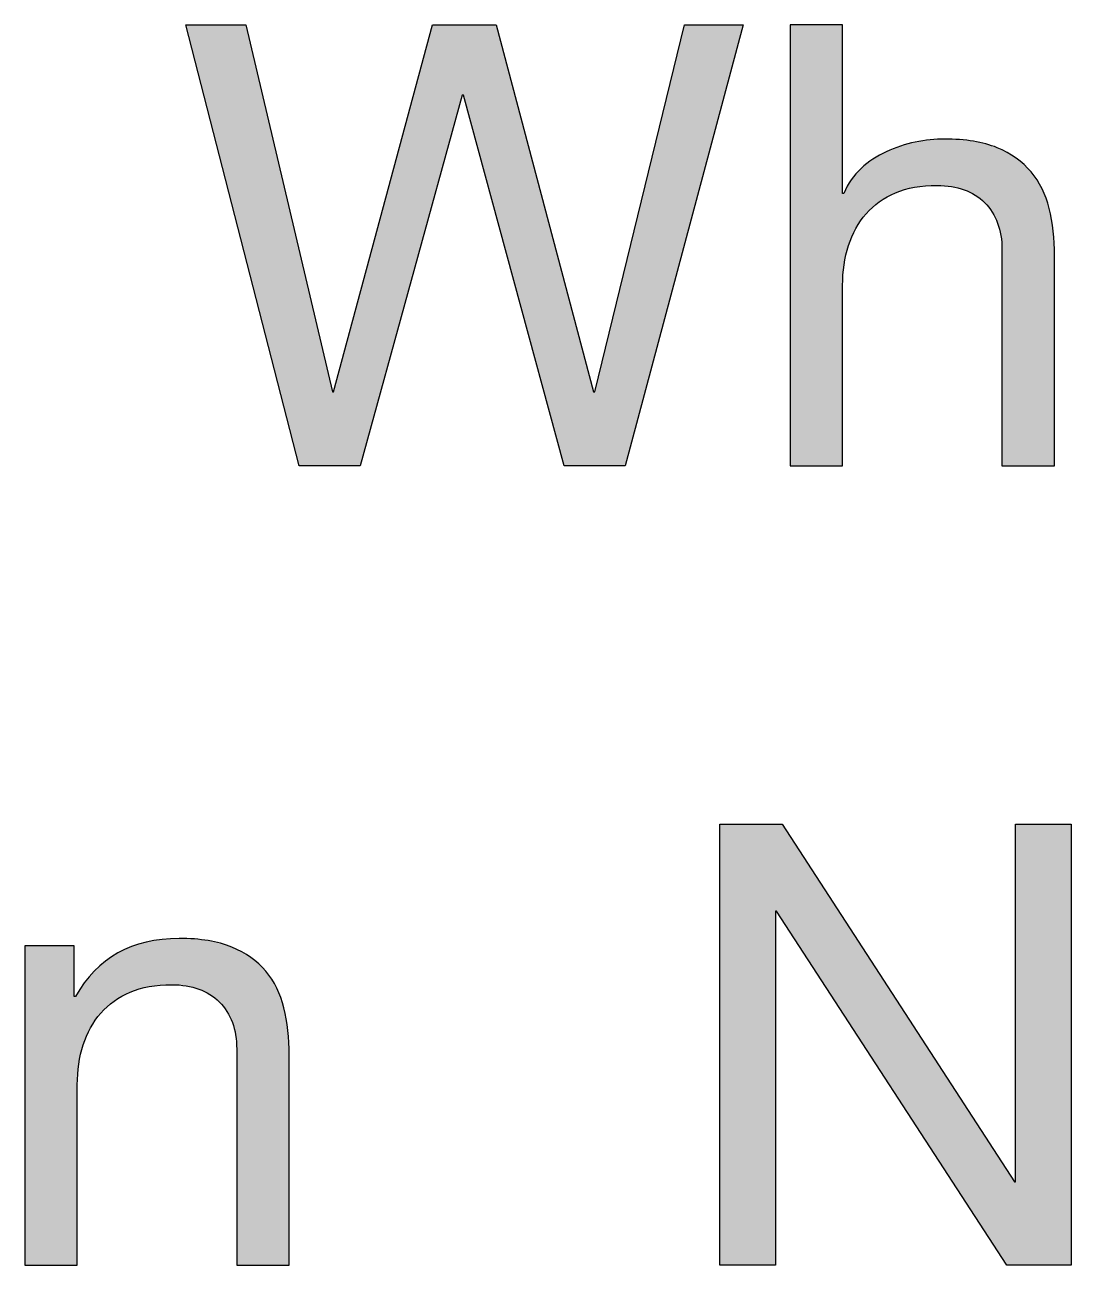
# Paper-space layout 'A3mask (portrait)' of a CAD drawing. Extents: x 0 to 277, y 0 to 394.
# Drawn here: x 204.07 to 207.49, y 29.013 to 33.067 of the extents above; entities that cross this region are included whole.
import ezdxf
from ezdxf.enums import TextEntityAlignment as Align

# ---------------------------------------------------------------- set-up
doc = ezdxf.new("R2010")
doc.units = 0
doc.layers.get('0').update_dxf_attribs({"linetype": 'CONTINUOUS'})
doc.layers.get('Defpoints').update_dxf_attribs({"linetype": 'CONTINUOUS'})
doc.layers.add('JPP_Mask', color=7, linetype='CONTINUOUS')
doc.styles.add('JPP', font='arial.ttf')

# ---------------------------------------------------------------- blocks, each defined once
blk = doc.blocks.new('A3mask (portrait)')
at = {"true_color": 0x004a91}
for points in [[(206.4182, 33.0666), (206.2266, 33.0666), (205.9337, 31.8674), (205.9297, 31.8674), (205.6108, 33.0666), (205.4027, 33.0666), (205.0799, 31.8674), (205.0757, 31.8674), (204.7932, 33.0666), (204.5972, 33.0666), (204.9667, 31.6252), (205.1666, 31.6252), (205.4997, 32.8365), (205.5039, 32.8365), (205.8328, 31.6252), (206.0327, 31.6252)], [(207.4905, 30.454), (207.3086, 30.454), (207.3086, 29.2851), (207.3047, 29.2851), (206.5455, 30.454), (206.3417, 30.454), (206.3417, 29.0125), (206.5235, 29.0125), (206.5235, 30.1692), (206.5274, 30.1692), (207.2806, 29.0125), (207.4905, 29.0125)]]:
    blk.add_hatch(color=154, dxfattribs=at).paths.add_polyline_path(points)
h = blk.add_hatch(color=154, dxfattribs=at)
edge = h.paths.add_edge_path()
edge.add_spline(control_points=[(206.8202, 32.4488), (206.8457, 32.4785), (206.8777, 32.5013), (206.916, 32.5175)], knot_values=[16, 16, 16, 16, 17, 17, 17, 17], degree=3, periodic=0)
edge.add_spline(control_points=[(206.916, 32.5175), (206.9542, 32.5337), (206.9997, 32.5417), (207.0523, 32.5417)], knot_values=[15, 15, 15, 15, 16, 16, 16, 16], degree=3, periodic=0)
edge.add_spline(control_points=[(207.0523, 32.5417), (207.1182, 32.5417), (207.1699, 32.5229), (207.2077, 32.4852)], knot_values=[14, 14, 14, 14, 15, 15, 15, 15], degree=3, periodic=0)
edge.add_spline(control_points=[(207.2077, 32.4852), (207.2453, 32.4475), (207.2643, 32.3964), (207.2643, 32.3318)], knot_values=[13, 13, 13, 13, 14, 14, 14, 14], degree=3, periodic=0)
edge.add_spline(control_points=[(207.2643, 32.3318), (207.2643, 32.3318), (207.2643, 31.6252), (207.2643, 31.6252), (207.2643, 31.6252), (207.3072, 31.6252), (207.35, 31.6252)], knot_values=[11.5, 11.5, 11.5, 11.5, 12.5, 12.5, 12.5, 13, 13, 13, 13], degree=3, periodic=0)
edge.add_spline(control_points=[(207.35, 31.6252), (207.3929, 31.6252), (207.4357, 31.6252), (207.4357, 31.6252), (207.4357, 31.6252), (207.4357, 31.7968), (207.4357, 31.9684)], knot_values=[10.5, 10.5, 10.5, 10.5, 11, 11, 11, 11.5, 11.5, 11.5, 11.5], degree=3, periodic=0)
edge.add_spline(control_points=[(207.4357, 31.9684), (207.4357, 32.14), (207.4357, 32.3116), (207.4357, 32.3116), (207.4357, 32.3681), (207.4302, 32.4196), (207.4186, 32.466)], knot_values=[9, 9, 9, 9, 9.5, 9.5, 9.5, 10.5, 10.5, 10.5, 10.5], degree=3, periodic=0)
edge.add_spline(control_points=[(207.4186, 32.466), (207.4072, 32.5125), (207.3873, 32.5525), (207.3592, 32.5861)], knot_values=[8, 8, 8, 8, 9, 9, 9, 9], degree=3, periodic=0)
edge.add_spline(control_points=[(207.3592, 32.5861), (207.3309, 32.6197), (207.2938, 32.646), (207.2481, 32.6649), (207.2024, 32.6838), (207.1451, 32.6932), (207.0765, 32.6932)], knot_values=[6, 6, 6, 6, 7, 7, 7, 8, 8, 8, 8], degree=3, periodic=0)
edge.add_spline(control_points=[(207.0765, 32.6932), (207.0456, 32.6932), (207.0136, 32.6898), (206.9807, 32.6831)], knot_values=[5, 5, 5, 5, 6, 6, 6, 6], degree=3, periodic=0)
edge.add_spline(control_points=[(206.9807, 32.6831), (206.9475, 32.6763), (206.916, 32.6659), (206.8858, 32.6518)], knot_values=[4, 4, 4, 4, 5, 5, 5, 5], degree=3, periodic=0)
edge.add_spline(control_points=[(206.8858, 32.6518), (206.8554, 32.6376), (206.828, 32.6194), (206.8039, 32.5972)], knot_values=[3, 3, 3, 3, 4, 4, 4, 4], degree=3, periodic=0)
edge.add_spline(control_points=[(206.8039, 32.5972), (206.7798, 32.575), (206.7608, 32.5477), (206.7473, 32.5155)], knot_values=[2, 2, 2, 2, 3, 3, 3, 3], degree=3, periodic=0)
edge.add_spline(control_points=[(206.7434, 32.5155), (206.7434, 32.5155), (206.7434, 32.6533), (206.7434, 32.791)], knot_values=[0.5, 0.5, 0.5, 0.5, 1, 1, 1, 1], degree=3, periodic=0)
edge.add_spline(control_points=[(206.7434, 32.791), (206.7434, 32.9288), (206.7434, 33.0666), (206.7434, 33.0666), (206.7434, 33.0666), (206.7327, 33.0666), (206.7166, 33.0666)], knot_values=[22.749965, 22.749965, 22.749965, 22.749965, 23.249965, 23.249965, 23.249965, 23.5, 23.5, 23.5, 23.5], degree=3, periodic=0)
edge.add_spline(control_points=[(206.7166, 33.0666), (206.7005, 33.0666), (206.679, 33.0666), (206.6576, 33.0666)], knot_values=[22.49997, 22.49997, 22.49997, 22.49997, 22.749965, 22.749965, 22.749965, 22.749965], degree=3, periodic=0)
edge.add_spline(control_points=[(206.6576, 33.0666), (206.6468, 33.0666), (206.6361, 33.0666), (206.626, 33.0666)], knot_values=[22.374972, 22.374972, 22.374972, 22.374972, 22.49997, 22.49997, 22.49997, 22.49997], degree=3, periodic=0)
edge.add_spline(control_points=[(206.626, 33.0666), (206.616, 33.0666), (206.6066, 33.0666), (206.5986, 33.0666)], knot_values=[22.249975, 22.249975, 22.249975, 22.249975, 22.374972, 22.374972, 22.374972, 22.374972], degree=3, periodic=0)
edge.add_spline(control_points=[(206.5986, 33.0666), (206.5945, 33.0666), (206.5908, 33.0666), (206.5876, 33.0666)], knot_values=[22.187476, 22.187476, 22.187476, 22.187476, 22.249975, 22.249975, 22.249975, 22.249975], degree=3, periodic=0)
edge.add_spline(control_points=[(206.5876, 33.0666), (206.5843, 33.0666), (206.5815, 33.0666), (206.5791, 33.0666)], knot_values=[22.124977, 22.124977, 22.124977, 22.124977, 22.187476, 22.187476, 22.187476, 22.187476], degree=3, periodic=0)
edge.add_spline(control_points=[(206.5717, 33.0666), (206.5717, 33.0666), (206.5717, 33.0666), (206.5717, 33.0666), (206.5717, 33.0666), (206.5717, 33.0666), (206.5717, 33.0666)], knot_values=[21.99998, 21.99998, 21.99998, 21.99998, 22.001425, 22.001425, 22.001425, 22.001445, 22.001445, 22.001445, 22.001445], degree=3, periodic=0)
edge.add_spline(control_points=[(206.5717, 33.0666), (206.5717, 33.0666), (206.5717, 32.7062), (206.5717, 32.3459)], knot_values=[21.49999, 21.49999, 21.49999, 21.49999, 21.99998, 21.99998, 21.99998, 21.99998], degree=3, periodic=0)
edge.add_spline(control_points=[(206.5717, 32.3459), (206.5717, 31.9855), (206.5717, 31.6252), (206.5717, 31.6252), (206.5717, 31.6252), (206.5717, 31.6252), (206.5717, 31.6252)], knot_values=[20.999023, 20.999023, 20.999023, 20.999023, 21.499013, 21.499013, 21.499013, 21.49999, 21.49999, 21.49999, 21.49999], degree=3, periodic=0)
edge.add_spline(control_points=[(206.5791, 31.6252), (206.5815, 31.6252), (206.5843, 31.6252), (206.5876, 31.6252)], knot_values=[20.812504, 20.812504, 20.812504, 20.812504, 20.875002, 20.875002, 20.875002, 20.875002], degree=3, periodic=0)
edge.add_spline(control_points=[(206.5876, 31.6252), (206.5909, 31.6252), (206.5945, 31.6252), (206.5986, 31.6252)], knot_values=[20.750005, 20.750005, 20.750005, 20.750005, 20.812504, 20.812504, 20.812504, 20.812504], degree=3, periodic=0)
edge.add_spline(control_points=[(206.5986, 31.6252), (206.6066, 31.6252), (206.616, 31.6252), (206.626, 31.6252)], knot_values=[20.625007, 20.625007, 20.625007, 20.625007, 20.750005, 20.750005, 20.750005, 20.750005], degree=3, periodic=0)
edge.add_spline(control_points=[(206.626, 31.6252), (206.6361, 31.6252), (206.6468, 31.6252), (206.6576, 31.6252)], knot_values=[20.50001, 20.50001, 20.50001, 20.50001, 20.625008, 20.625008, 20.625008, 20.625008], degree=3, periodic=0)
edge.add_spline(control_points=[(206.6576, 31.6252), (206.679, 31.6252), (206.7005, 31.6252), (206.7166, 31.6252)], knot_values=[20.250015, 20.250015, 20.250015, 20.250015, 20.50001, 20.50001, 20.50001, 20.50001], degree=3, periodic=0)
edge.add_spline(control_points=[(206.7166, 31.6252), (206.7327, 31.6252), (206.7434, 31.6252), (206.7434, 31.6252), (206.7434, 31.6252), (206.7434, 31.6252), (206.7434, 31.6252)], knot_values=[19.999532, 19.999532, 19.999532, 19.999532, 20.249547, 20.249547, 20.249547, 20.250015, 20.250015, 20.250015, 20.250015], degree=3, periodic=0)
edge.add_spline(control_points=[(206.7434, 31.6318), (206.7434, 31.6339), (206.7434, 31.6366), (206.7434, 31.6397)], knot_values=[19.906272, 19.906272, 19.906272, 19.906272, 19.937521, 19.937521, 19.937521, 19.937521], degree=3, periodic=0)
edge.add_spline(control_points=[(206.7434, 31.6397), (206.7434, 31.6429), (206.7434, 31.6465), (206.7434, 31.6505)], knot_values=[19.875022, 19.875022, 19.875022, 19.875022, 19.906272, 19.906272, 19.906272, 19.906272], degree=3, periodic=0)
edge.add_spline(control_points=[(206.7434, 31.6505), (206.7434, 31.6585), (206.7434, 31.6683), (206.7434, 31.6796)], knot_values=[19.812524, 19.812524, 19.812524, 19.812524, 19.875022, 19.875022, 19.875022, 19.875022], degree=3, periodic=0)
edge.add_spline(control_points=[(206.7434, 31.6796), (206.7434, 31.6908), (206.7434, 31.7034), (206.7434, 31.7173)], knot_values=[19.750025, 19.750025, 19.750025, 19.750025, 19.812524, 19.812524, 19.812524, 19.812524], degree=3, periodic=0)
edge.add_spline(control_points=[(206.7434, 31.7173), (206.7434, 31.7449), (206.7434, 31.7771), (206.7434, 31.8117)], knot_values=[19.625028, 19.625028, 19.625028, 19.625028, 19.750025, 19.750025, 19.750025, 19.750025], degree=3, periodic=0)
edge.add_spline(control_points=[(206.7434, 31.8117), (206.7434, 31.8462), (206.7434, 31.883), (206.7434, 31.9199)], knot_values=[19.50003, 19.50003, 19.50003, 19.50003, 19.625028, 19.625028, 19.625028, 19.625028], degree=3, periodic=0)
edge.add_spline(control_points=[(206.7434, 31.9199), (206.7434, 31.9936), (206.7434, 32.0673), (206.7434, 32.1225)], knot_values=[19.250035, 19.250035, 19.250035, 19.250035, 19.50003, 19.50003, 19.50003, 19.50003], degree=3, periodic=0)
edge.add_spline(control_points=[(206.7434, 32.1225), (206.7434, 32.1778), (206.7434, 32.2147), (206.7434, 32.2147), (206.7434, 32.2617), (206.7496, 32.3052), (206.7626, 32.3449)], knot_values=[18, 18, 18, 18, 18.250035, 18.250035, 18.250035, 19.250035, 19.250035, 19.250035, 19.250035], degree=3, periodic=0)
edge.add_spline(control_points=[(206.7626, 32.3449), (206.7754, 32.3846), (206.7944, 32.4192), (206.8202, 32.4488)], knot_values=[17, 17, 17, 17, 18, 18, 18, 18], degree=3, periodic=0)
h = blk.add_hatch(color=154, dxfattribs=at)
edge = h.paths.add_edge_path()
edge.add_spline(control_points=[(204.9173, 29.8533), (204.9059, 29.8997), (204.886, 29.9398), (204.8579, 29.9735)], knot_values=[5, 5, 5, 5, 6, 6, 6, 6], degree=3, periodic=0)
edge.add_spline(control_points=[(204.8579, 29.9735), (204.8296, 30.0071), (204.7925, 30.0333), (204.7468, 30.0523)], knot_values=[4, 4, 4, 4, 5, 5, 5, 5], degree=3, periodic=0)
edge.add_spline(control_points=[(204.7468, 30.0523), (204.7011, 30.0711), (204.6438, 30.0804), (204.5752, 30.0804)], knot_values=[3, 3, 3, 3, 4, 4, 4, 4], degree=3, periodic=0)
edge.add_spline(control_points=[(204.5752, 30.0804), (204.4204, 30.0804), (204.3073, 30.0173), (204.2361, 29.8907)], knot_values=[2, 2, 2, 2, 3, 3, 3, 3], degree=3, periodic=0)
edge.add_spline(control_points=[(204.2319, 29.8907), (204.2319, 29.8907), (204.2319, 29.9321), (204.2319, 29.9735)], knot_values=[0.5, 0.5, 0.5, 0.5, 1, 1, 1, 1], degree=3, periodic=0)
edge.add_spline(control_points=[(204.2319, 29.9735), (204.2319, 30.0149), (204.2319, 30.0563), (204.2319, 30.0563), (204.2319, 30.0563), (204.2218, 30.0563), (204.2066, 30.0563)], knot_values=[19.749965, 19.749965, 19.749965, 19.749965, 20.249965, 20.249965, 20.249965, 20.5, 20.5, 20.5, 20.5], degree=3, periodic=0)
edge.add_spline(control_points=[(204.2066, 30.0563), (204.1915, 30.0563), (204.1713, 30.0563), (204.1512, 30.0563)], knot_values=[19.49997, 19.49997, 19.49997, 19.49997, 19.749965, 19.749965, 19.749965, 19.749965], degree=3, periodic=0)
edge.add_spline(control_points=[(204.1512, 30.0563), (204.1411, 30.0563), (204.131, 30.0563), (204.1215, 30.0563)], knot_values=[19.374972, 19.374972, 19.374972, 19.374972, 19.49997, 19.49997, 19.49997, 19.49997], degree=3, periodic=0)
edge.add_spline(control_points=[(204.1215, 30.0563), (204.1121, 30.0563), (204.1032, 30.0563), (204.0957, 30.0563)], knot_values=[19.249975, 19.249975, 19.249975, 19.249975, 19.374972, 19.374972, 19.374972, 19.374972], degree=3, periodic=0)
edge.add_spline(control_points=[(204.0957, 30.0563), (204.0919, 30.0563), (204.0884, 30.0563), (204.0853, 30.0563)], knot_values=[19.187476, 19.187476, 19.187476, 19.187476, 19.249975, 19.249975, 19.249975, 19.249975], degree=3, periodic=0)
edge.add_spline(control_points=[(204.0853, 30.0563), (204.0823, 30.0563), (204.0796, 30.0563), (204.0774, 30.0563)], knot_values=[19.124977, 19.124977, 19.124977, 19.124977, 19.187476, 19.187476, 19.187476, 19.187476], degree=3, periodic=0)
edge.add_spline(control_points=[(204.0704, 30.0563), (204.0704, 30.0563), (204.0704, 30.0563), (204.0704, 30.0563), (204.0704, 30.0563), (204.0704, 30.0563), (204.0704, 30.0563)], knot_values=[18.99998, 18.99998, 18.99998, 18.99998, 19.001425, 19.001425, 19.001425, 19.001445, 19.001445, 19.001445, 19.001445], degree=3, periodic=0)
edge.add_spline(control_points=[(204.0704, 30.0563), (204.0704, 30.0563), (204.0704, 29.7953), (204.0704, 29.5344)], knot_values=[18.49999, 18.49999, 18.49999, 18.49999, 18.99998, 18.99998, 18.99998, 18.99998], degree=3, periodic=0)
edge.add_spline(control_points=[(204.0704, 29.5344), (204.0704, 29.2735), (204.0704, 29.0125), (204.0704, 29.0125), (204.0704, 29.0125), (204.0704, 29.0125), (204.0704, 29.0125)], knot_values=[17.999023, 17.999023, 17.999023, 17.999023, 18.499013, 18.499013, 18.499013, 18.49999, 18.49999, 18.49999, 18.49999], degree=3, periodic=0)
edge.add_spline(control_points=[(204.0747, 29.0125), (204.0756, 29.0125), (204.0766, 29.0125), (204.0778, 29.0125)], knot_values=[17.875002, 17.875002, 17.875002, 17.875002, 17.906252, 17.906252, 17.906252, 17.906252], degree=3, periodic=0)
edge.add_spline(control_points=[(204.0778, 29.0125), (204.0802, 29.0125), (204.083, 29.0125), (204.0863, 29.0125)], knot_values=[17.812504, 17.812504, 17.812504, 17.812504, 17.875002, 17.875002, 17.875002, 17.875002], degree=3, periodic=0)
edge.add_spline(control_points=[(204.0863, 29.0125), (204.0895, 29.0125), (204.0932, 29.0125), (204.0973, 29.0125)], knot_values=[17.750005, 17.750005, 17.750005, 17.750005, 17.812504, 17.812504, 17.812504, 17.812504], degree=3, periodic=0)
edge.add_spline(control_points=[(204.0973, 29.0125), (204.1053, 29.0125), (204.1147, 29.0125), (204.1247, 29.0125)], knot_values=[17.625007, 17.625007, 17.625007, 17.625007, 17.750005, 17.750005, 17.750005, 17.750005], degree=3, periodic=0)
edge.add_spline(control_points=[(204.1247, 29.0125), (204.1348, 29.0125), (204.1455, 29.0125), (204.1563, 29.0125)], knot_values=[17.50001, 17.50001, 17.50001, 17.50001, 17.625008, 17.625008, 17.625008, 17.625008], degree=3, periodic=0)
edge.add_spline(control_points=[(204.1563, 29.0125), (204.1777, 29.0125), (204.1992, 29.0125), (204.2153, 29.0125)], knot_values=[17.250015, 17.250015, 17.250015, 17.250015, 17.50001, 17.50001, 17.50001, 17.50001], degree=3, periodic=0)
edge.add_spline(control_points=[(204.2153, 29.0125), (204.2314, 29.0125), (204.2421, 29.0125), (204.2421, 29.0125), (204.2421, 29.0125), (204.2421, 29.0125), (204.2421, 29.0125)], knot_values=[16.999532, 16.999532, 16.999532, 16.999532, 17.249547, 17.249547, 17.249547, 17.250015, 17.250015, 17.250015, 17.250015], degree=3, periodic=0)
edge.add_spline(control_points=[(204.2421, 29.0163), (204.2421, 29.0171), (204.2421, 29.0181), (204.2421, 29.0191)], knot_values=[16.937521, 16.937521, 16.937521, 16.937521, 16.953146, 16.953146, 16.953146, 16.953146], degree=3, periodic=0)
edge.add_spline(control_points=[(204.2421, 29.0191), (204.2421, 29.0213), (204.2421, 29.024), (204.2421, 29.0271)], knot_values=[16.906272, 16.906272, 16.906272, 16.906272, 16.937521, 16.937521, 16.937521, 16.937521], degree=3, periodic=0)
edge.add_spline(control_points=[(204.2421, 29.0271), (204.2421, 29.0302), (204.2421, 29.0338), (204.2421, 29.0379)], knot_values=[16.875022, 16.875022, 16.875022, 16.875022, 16.906272, 16.906272, 16.906272, 16.906272], degree=3, periodic=0)
edge.add_spline(control_points=[(204.2421, 29.0379), (204.2421, 29.0459), (204.2421, 29.0557), (204.2421, 29.0669)], knot_values=[16.812524, 16.812524, 16.812524, 16.812524, 16.875022, 16.875022, 16.875022, 16.875022], degree=3, periodic=0)
edge.add_spline(control_points=[(204.2421, 29.0669), (204.2421, 29.0782), (204.2421, 29.0908), (204.2421, 29.1046)], knot_values=[16.750025, 16.750025, 16.750025, 16.750025, 16.812524, 16.812524, 16.812524, 16.812524], degree=3, periodic=0)
edge.add_spline(control_points=[(204.2421, 29.1046), (204.2421, 29.1323), (204.2421, 29.1645), (204.2421, 29.1991)], knot_values=[16.625028, 16.625028, 16.625028, 16.625028, 16.750025, 16.750025, 16.750025, 16.750025], degree=3, periodic=0)
edge.add_spline(control_points=[(204.2421, 29.1991), (204.2421, 29.2336), (204.2421, 29.2705), (204.2421, 29.3073)], knot_values=[16.50003, 16.50003, 16.50003, 16.50003, 16.625028, 16.625028, 16.625028, 16.625028], degree=3, periodic=0)
edge.add_spline(control_points=[(204.2421, 29.3073), (204.2421, 29.381), (204.2421, 29.4547), (204.2421, 29.51)], knot_values=[16.250035, 16.250035, 16.250035, 16.250035, 16.50003, 16.50003, 16.50003, 16.50003], degree=3, periodic=0)
edge.add_spline(control_points=[(204.2421, 29.51), (204.2421, 29.5653), (204.2421, 29.6021), (204.2421, 29.6021), (204.2421, 29.6492), (204.2483, 29.6926), (204.2613, 29.7323)], knot_values=[15, 15, 15, 15, 15.250035, 15.250035, 15.250035, 16.250035, 16.250035, 16.250035, 16.250035], degree=3, periodic=0)
edge.add_spline(control_points=[(204.2613, 29.7323), (204.2741, 29.7719), (204.2931, 29.8067), (204.3189, 29.8362)], knot_values=[14, 14, 14, 14, 15, 15, 15, 15], degree=3, periodic=0)
edge.add_spline(control_points=[(204.3189, 29.8362), (204.3444, 29.8659), (204.3764, 29.8888), (204.4146, 29.9048)], knot_values=[13, 13, 13, 13, 14, 14, 14, 14], degree=3, periodic=0)
edge.add_spline(control_points=[(204.4146, 29.9048), (204.4529, 29.9211), (204.4984, 29.9292), (204.551, 29.9292)], knot_values=[12, 12, 12, 12, 13, 13, 13, 13], degree=3, periodic=0)
edge.add_spline(control_points=[(204.551, 29.9292), (204.6169, 29.9292), (204.6686, 29.9102), (204.7064, 29.8726)], knot_values=[11, 11, 11, 11, 12, 12, 12, 12], degree=3, periodic=0)
edge.add_spline(control_points=[(204.7064, 29.8726), (204.744, 29.8348), (204.763, 29.7837), (204.763, 29.719)], knot_values=[10, 10, 10, 10, 11, 11, 11, 11], degree=3, periodic=0)
edge.add_spline(control_points=[(204.763, 29.719), (204.763, 29.719), (204.763, 29.0125), (204.763, 29.0125), (204.763, 29.0125), (204.8059, 29.0125), (204.8487, 29.0125)], knot_values=[8.5, 8.5, 8.5, 8.5, 9.5, 9.5, 9.5, 10, 10, 10, 10], degree=3, periodic=0)
edge.add_spline(control_points=[(204.8487, 29.0125), (204.8916, 29.0125), (204.9344, 29.0125), (204.9344, 29.0125), (204.9344, 29.0125), (204.9344, 29.1841), (204.9344, 29.3557)], knot_values=[7.5, 7.5, 7.5, 7.5, 8, 8, 8, 8.5, 8.5, 8.5, 8.5], degree=3, periodic=0)
edge.add_spline(control_points=[(204.9344, 29.3557), (204.9344, 29.5273), (204.9344, 29.6989), (204.9344, 29.6989), (204.9344, 29.7555), (204.9289, 29.8069), (204.9173, 29.8533)], knot_values=[6, 6, 6, 6, 6.5, 6.5, 6.5, 7.5, 7.5, 7.5, 7.5], degree=3, periodic=0)
at = {"layer": 'Defpoints', "color": 154, "true_color": 0x004a91}
for points in [[(205.8328, 31.6252), (205.5039, 32.8365), (205.4997, 32.8365), (205.1666, 31.6252), (204.9667, 31.6252), (204.5972, 33.0666), (204.7932, 33.0666), (205.0757, 31.8674), (205.0799, 31.8674), (205.4027, 33.0666), (205.6108, 33.0666), (205.9297, 31.8674), (205.9337, 31.8674), (206.2266, 33.0666), (206.4182, 33.0666), (206.0327, 31.6252), (205.8328, 31.6252)], [(206.5455, 30.454), (207.3047, 29.2851), (207.3086, 29.2851), (207.3086, 30.454), (207.4905, 30.454), (207.4905, 29.0125), (207.2806, 29.0125), (206.5274, 30.1692), (206.5235, 30.1692), (206.5235, 29.0125), (206.3417, 29.0125), (206.3417, 30.454), (206.5455, 30.454)]]:
    blk.add_lwpolyline(points, dxfattribs=at)
for points, knots in [([(206.7434, 33.0666), (206.7434, 33.0666), (206.7434, 32.5155), (206.7434, 32.5155), (206.7434, 32.5155), (206.7473, 32.5155), (206.7473, 32.5155), (206.7608, 32.5477), (206.7798, 32.575), (206.8039, 32.5972), (206.828, 32.6194), (206.8554, 32.6376), (206.8858, 32.6518), (206.916, 32.6659), (206.9475, 32.6763), (206.9807, 32.6831), (207.0136, 32.6898), (207.0456, 32.6932), (207.0765, 32.6932), (207.1451, 32.6932), (207.2024, 32.6838), (207.2481, 32.6649), (207.2938, 32.646), (207.3309, 32.6197), (207.3592, 32.5861), (207.3873, 32.5525), (207.4072, 32.5125), (207.4186, 32.466), (207.4302, 32.4196), (207.4357, 32.3681), (207.4357, 32.3116), (207.4357, 32.3116), (207.4357, 31.6252), (207.4357, 31.6252), (207.4357, 31.6252), (207.2643, 31.6252), (207.2643, 31.6252), (207.2643, 31.6252), (207.2643, 32.3318), (207.2643, 32.3318), (207.2643, 32.3964), (207.2453, 32.4475), (207.2077, 32.4852), (207.1699, 32.5229), (207.1182, 32.5417), (207.0523, 32.5417), (206.9997, 32.5417), (206.9542, 32.5337), (206.916, 32.5175), (206.8777, 32.5013), (206.8457, 32.4785), (206.8202, 32.4488), (206.7944, 32.4192), (206.7754, 32.3846), (206.7626, 32.3449), (206.7496, 32.3052), (206.7434, 32.2617), (206.7434, 32.2147), (206.7434, 32.2147), (206.7434, 31.6252), (206.7434, 31.6252), (206.7434, 31.6252), (206.5717, 31.6252), (206.5717, 31.6252), (206.5717, 31.6252), (206.5717, 33.0666), (206.5717, 33.0666), (206.5717, 33.0666), (206.7434, 33.0666), (206.7434, 33.0666)], [0, 0, 0, 0, 1, 1, 1, 2, 2, 2, 3, 3, 3, 4, 4, 4, 5, 5, 5, 6, 6, 6, 7, 7, 7, 8, 8, 8, 9, 9, 9, 10, 10, 10, 11, 11, 11, 12, 12, 12, 13, 13, 13, 14, 14, 14, 15, 15, 15, 16, 16, 16, 17, 17, 17, 18, 18, 18, 19, 19, 19, 20, 20, 20, 21, 21, 21, 22, 22, 22, 23, 23, 23, 23]), ([(204.2319, 30.0563), (204.2319, 30.0563), (204.2319, 29.8907), (204.2319, 29.8907), (204.2319, 29.8907), (204.2361, 29.8907), (204.2361, 29.8907), (204.3073, 30.0173), (204.4204, 30.0804), (204.5752, 30.0804), (204.6438, 30.0804), (204.7011, 30.0711), (204.7468, 30.0523), (204.7925, 30.0333), (204.8296, 30.0071), (204.8579, 29.9735), (204.886, 29.9398), (204.9059, 29.8997), (204.9173, 29.8533), (204.9289, 29.8069), (204.9344, 29.7555), (204.9344, 29.6989), (204.9344, 29.6989), (204.9344, 29.0125), (204.9344, 29.0125), (204.9344, 29.0125), (204.763, 29.0125), (204.763, 29.0125), (204.763, 29.0125), (204.763, 29.719), (204.763, 29.719), (204.763, 29.7837), (204.744, 29.8348), (204.7064, 29.8726), (204.6686, 29.9102), (204.6169, 29.9292), (204.551, 29.9292), (204.4984, 29.9292), (204.4529, 29.9211), (204.4146, 29.9048), (204.3764, 29.8888), (204.3444, 29.8659), (204.3189, 29.8362), (204.2931, 29.8067), (204.2741, 29.7719), (204.2613, 29.7323), (204.2483, 29.6926), (204.2421, 29.6492), (204.2421, 29.6021), (204.2421, 29.6021), (204.2421, 29.0125), (204.2421, 29.0125), (204.2421, 29.0125), (204.0704, 29.0125), (204.0704, 29.0125), (204.0704, 29.0125), (204.0704, 30.0563), (204.0704, 30.0563), (204.0704, 30.0563), (204.2319, 30.0563), (204.2319, 30.0563)], [0, 0, 0, 0, 1, 1, 1, 2, 2, 2, 3, 3, 3, 4, 4, 4, 5, 5, 5, 6, 6, 6, 7, 7, 7, 8, 8, 8, 9, 9, 9, 10, 10, 10, 11, 11, 11, 12, 12, 12, 13, 13, 13, 14, 14, 14, 15, 15, 15, 16, 16, 16, 17, 17, 17, 18, 18, 18, 19, 19, 19, 20, 20, 20, 20])]:
    blk.add_open_spline(points, degree=3, knots=knots, dxfattribs=at)
at = {"color": 7, "style": 'JPP'}
for tag, p in [('Client', (244.02, 56.35)), ('Project1', (244.02, 44.1)), ('Project2', (244.02, 40.425)), ('Project3', (244.02, 36.75)), ('Title1', (244.02, 28.175)), ('Title2', (244.02, 24.5)), ('Title3', (244.02, 20.825)), ('Status', (191.1, 3.675))]:
    blk.add_attdef(tag, text='', height=1.7, dxfattribs=at).set_placement(p, align=Align.MIDDLE_LEFT)
at = {"color": 2, "style": 'JPP'}
for tag, p in [('Scale', (204.575, 12.25)), ('Checked', (248.675, 12.25)), ('Drawn', (226.625, 12.25)), ('Date', (270.725, 12.25))]:
    blk.add_attdef(tag, text='', height=1, dxfattribs=at).set_placement(p, align=Align.MIDDLE_CENTER)
at = {"color": 6, "style": 'JPP'}
for tag, p in [('Ref', (235.2, 3.675)), ('DrgNo.', (255.78, 3.675))]:
    blk.add_attdef(tag, text='', height=2, dxfattribs=at).set_placement(p, align=Align.MIDDLE_LEFT)
blk.add_attdef('Rev', text='', height=2, dxfattribs=at).set_placement((272.5746, 3.675), align=Align.MIDDLE_CENTER)

psp = doc.layouts.new('A3mask (portrait)')

# ---------------------------------------------------------------- block references
at = {"layer": 'JPP_Mask'}
psp.add_blockref('A3mask (portrait)', (0, 0), dxfattribs=at)

doc.saveas('drawing.dxf')
